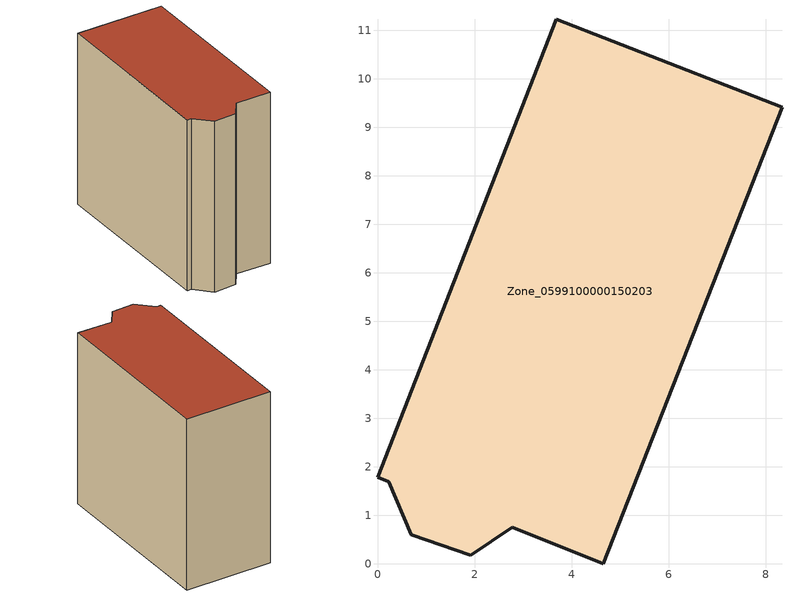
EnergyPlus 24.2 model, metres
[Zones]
Zone_0599100000150203
 floor ground (C_G): 3.69,11.23 8.34,9.41 4.65,0 2.78,0.75 1.92,0.18 0.7,0.6 0.23,1.69 0,1.78 z0
 wall outside (C_F): 0.7,0.6 1.92,0.18 2.78,0.75 4.65,0 8.34,9.41 3.69,11.23 0,1.78 0.23,1.69 0.7,0.6 z0:9.93
 roof outside (C_R): 3.69,11.23 0,1.78 0.23,1.69 0.7,0.6 1.92,0.18 2.78,0.75 4.65,0 8.34,9.41 z9.93
[BUILDING]
Pand.0599100000150203: North Axis=0; Terrain=City; Loads Convergence Tolerance Value=0.04; Temperature Convergence Tolerance Value=0.4; Solar Distribution=FullExterior; Maximum Number of Warmup Days=25; Minimum Number of Warmup Days=1
[Site:Location]
Rotterdam.The.Hague.AP_ZH_NLD Design_Conditions: Latitude=51.96; Longitude=4.45; Time Zone=1; Elevation=-4.5
[SITE:GROUNDTEMPERATURE:BUILDINGSURFACE]
18, 18, 18, 18, 18, 18, 18, 18, 18, 18, 18, 18
[MATERIAL] Thermal Absorptance=0.9; Solar Absorptance=0.7; Visible Absorptance=0.7
Name | Roughness | Thickness | Conductivity | Density | Specific Heat
G.TI.1946 | MediumSmooth | 0.15 | 1 | 540 | 1210
F.TI.1946 | Rough | 0.3 | 0.857143 | 1920 | 840
R.TI.1946 | MediumRough | 0.2 | 0.1 | 1500 | 1000
[CONSTRUCTION]
C_G: G.TI.1946
C_F: F.TI.1946
C_R: R.TI.1946
[ZONE]
Zone_0599100000150203: Type=1; Multiplier=1; Ceiling Height=Autocalculate; Volume=Autocalculate; Floor Area=autocalculate; Part of Total Floor Area=Yes
[ZONEINFILTRATION:DESIGNFLOWRATE]
Infil_Zone_0599100000150203: Zone or ZoneList or Space or SpaceList=Zone_0599100000150203; Schedule=AlwaysOn; Design Flow Rate Calculation Method=Flow/Area; Flow Rate per Floor Area=0.003; Constant Term Coefficient=1; Temperature Term Coefficient=0; Velocity Term Coefficient=0; Velocity Squared Term Coefficient=0
[HVACTEMPLATE:ZONE:IDEALLOADSAIRSYSTEM]
Zone_0599100000150203: Maximum Heating Supply Air Temperature=50; Minimum Cooling Supply Air Temperature=13; Maximum Heating Supply Air Humidity Ratio=0.0156; Minimum Cooling Supply Air Humidity Ratio=0.0077; Heating Limit=NoLimit; Cooling Limit=NoLimit; Dehumidification Control Type=ConstantSensibleHeatRatio; Cooling Sensible Heat Ratio=0.7; Dehumidification Setpoint=60; Humidification Control Type=None; Humidification Setpoint=30; Outdoor Air Method=None; Outdoor Air Flow Rate per Person=0.00944; Outdoor Air Flow Rate per Zone Floor Area=0; Outdoor Air Flow Rate per Zone=0; Demand Controlled Ventilation Type=None; Outdoor Air Economizer Type=NoEconomizer; Heat Recovery Type=None; Sensible Heat Recovery Effectiveness=0.7; Latent Heat Recovery Effectiveness=0.65
[ZONECONTROL:THERMOSTAT]
ThermostatControl_Zone_0599100000150203: Zone or ZoneList=Zone_0599100000150203; Control Type Schedule=DualSetpointControlType; Control 1=Thermostat_Zone_0599100000150203; Temperature Difference Between Cutout And Setpoint=0
[THERMOSTATSETPOINT:DUALSETPOINT]
Thermostat_Zone_0599100000150203: Heating Setpoint Temperature Schedule=HeatingSetpoint_Zone_0599100000150203; Cooling Setpoint Temperature Schedule=CoolingSetpoint_Zone_0599100000150203
[SCHEDULE:COMPACT]
HeatingSetpoint_Zone_0599100000150203: Through: 12/31, For: AllDays, Until: 24:00, 21
CoolingSetpoint_Zone_0599100000150203: Through: 12/31, For: AllDays, Until: 24:00, 24
DualSetpointControlType: Through: 12/31, For: AllDays, Until: 24:00, 4
AlwaysOn: Through: 12/31, For: AllDays, Until: 24:00, 1
